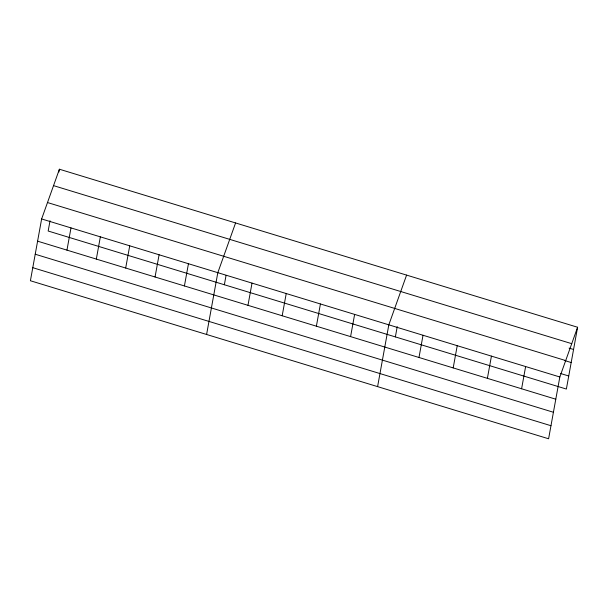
<?xml version="1.0" encoding="UTF-8"?>
<svg xmlns="http://www.w3.org/2000/svg" width="608" height="608" viewBox="0 0 608 608"><rect width="100%" height="100%" fill="white"/><g stroke="black" fill="none" stroke-linecap="round" stroke-linejoin="round"><path stroke-width="0.91" d="M41.633 218.948L30.4 280.744L548.598 438.778L559.831 376.983L577.6 327.256L59.402 169.222L41.633 218.948L559.831 376.983M50.031 220.757L48.169 231.017L566.367 389.052L577.6 327.256M58.892 172.003L59.402 169.222M66.956 250.124L70.992 227.901M96.322 259.076L100.358 236.862M125.689 268.037L129.724 245.814M155.048 276.99L159.091 254.767M184.414 285.942L188.45 263.728M206.591 334.476L217.816 272.68L235.585 222.954M224.36 284.749L226.054 275.416M247.98 305.33L252.016 283.115M282.18 315.765L286.224 293.542M316.38 326.192L320.424 303.97M350.588 336.619L354.624 314.404M377.598 386.627L388.824 324.832L406.592 275.105M395.367 336.9L397.229 326.64M418.988 357.481L423.024 335.266M453.188 367.916L457.224 345.694M487.388 378.343L491.431 356.128M521.596 388.778L525.631 366.556M53.534 185.63L571.733 343.672M569.065 348.103L573.564 349.478M47.492 202.54L565.698 360.574M564.885 360.62L571.186 362.535M560.644 373.525L568.746 375.995M37.59 241.171L555.796 399.205M35.218 254.228L553.417 412.262M32.771 267.68L550.977 425.722"/></g></svg>
